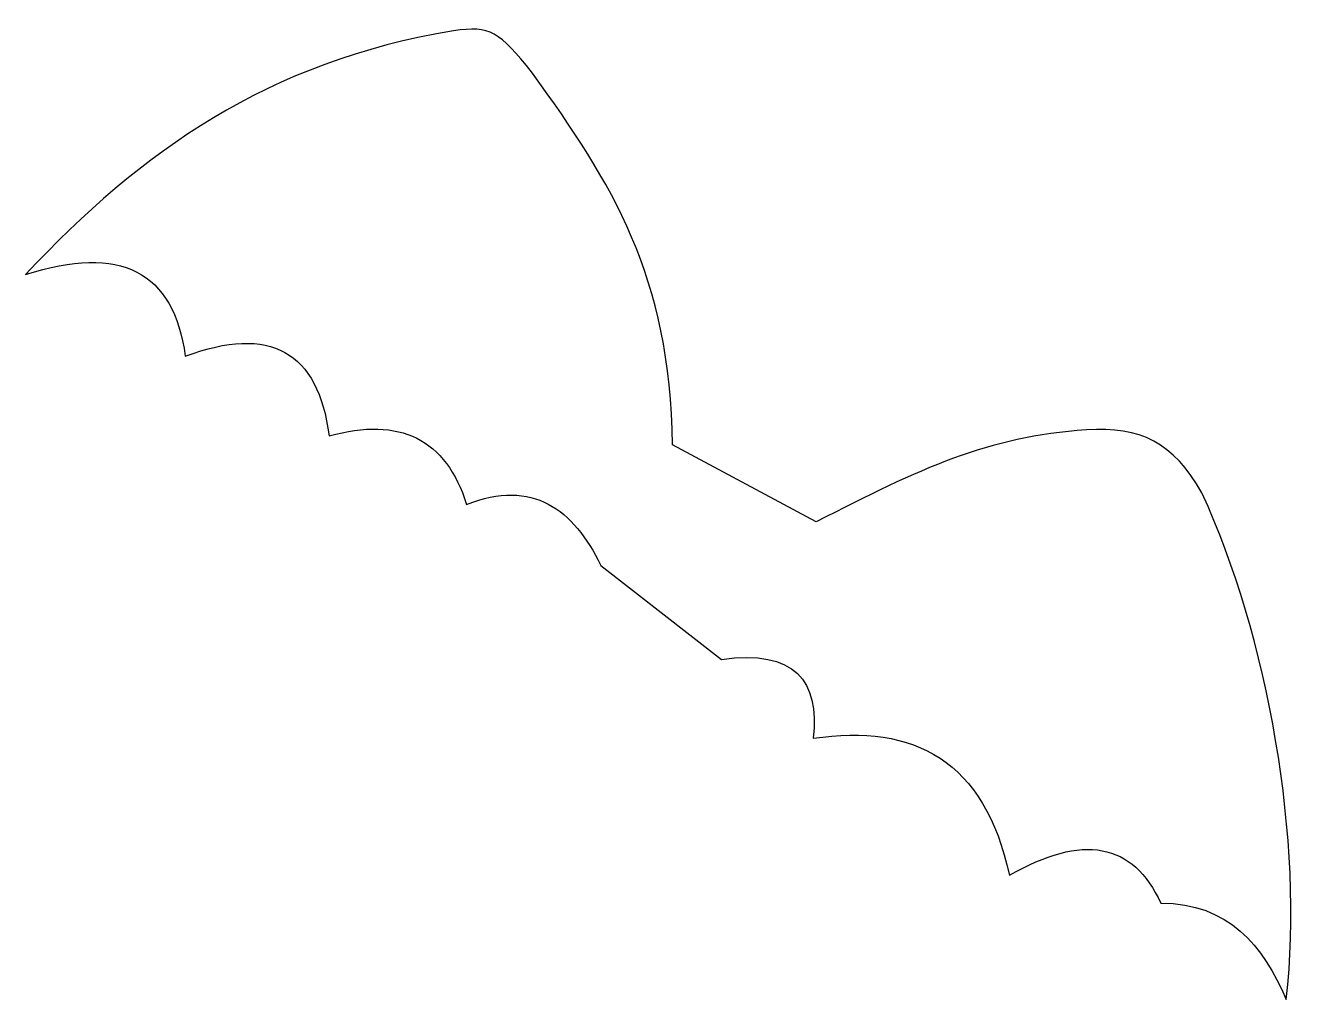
# Model space of a CAD drawing. Header units: centimetres. Extents: x -8.1 to 8.2, y -6.2 to 6.2.
import ezdxf

# ---------------------------------------------------------------- set-up
doc = ezdxf.new("R2010")
doc.units = ezdxf.units.CM
doc.header["$MEASUREMENT"] = 0
doc.layers.add('Camada 1', color=7, linetype='Continuous')

msp = doc.modelspace()

# ---------------------------------------------------------------- linework, layer by layer
at = {"layer": 'Camada 1'}
msp.add_open_spline([(0.18295, 0.88723), (0.18295, 0.88723), (2.01791, -0.09496), (2.01791, -0.09496), (2.01791, -0.09496), (3.34472, 0.58227), (4.20742, 0.99806), (5.46715, 1.07701), (5.46715, 1.07701), (6.15766, 1.12252), (6.57255, 0.92416), (6.94122, 0.27347), (6.94122, 0.27347), (7.78334, -1.55628), (8.24945, -4.1747), (8.01813, -6.19744), (8.01813, -6.19744), (7.71441, -5.5082), (7.28611, -4.96919), (6.41425, -4.96707), (6.41425, -4.96707), (6.06418, -4.1929), (5.42016, -4.07426), (4.48284, -4.61142), (4.48284, -4.61142), (4.16947, -3.15047), (3.27356, -2.67012), (1.97896, -2.86102), (1.97896, -2.86102), (2.05929, -2.12802), (1.74814, -1.72477), (0.80601, -1.85304), (0.80601, -1.85304), (0.80601, -1.85304), (-0.73156, -0.65268), (-0.73156, -0.65268), (-0.73156, -0.65268), (-1.08721, 0.06556), (-1.59728, 0.45632), (-2.4473, 0.12707), (-2.4473, 0.12707), (-2.70987, 0.96135), (-3.29487, 1.25293), (-4.20223, 1.00178), (-4.20223, 1.00178), (-4.34243, 2.08266), (-4.95471, 2.4223), (-6.0391, 2.0209), (-6.0391, 2.0209), (-6.18507, 3.10523), (-6.8645, 3.45297), (-8.07724, 3.06382), (-8.07724, 3.06382), (-6.59999, 4.6428), (-4.97815, 5.78675), (-2.61359, 6.17614), (-2.61359, 6.17614), (-2.13848, 6.24358), (-2.04069, 6.17328), (-1.60505, 5.63663), (-1.60505, 5.63663), (-0.58366, 4.2187), (0.15215, 3.05231), (0.18295, 0.88723)], degree=3, knots=[0, 0, 0, 0, 0.05882353, 0.05882353, 0.05882353, 0.05882353, 0.11764706, 0.11764706, 0.11764706, 0.11764706, 0.17647059, 0.17647059, 0.17647059, 0.17647059, 0.23529412, 0.23529412, 0.23529412, 0.23529412, 0.29411765, 0.29411765, 0.29411765, 0.29411765, 0.35294118, 0.35294118, 0.35294118, 0.35294118, 0.41176471, 0.41176471, 0.41176471, 0.41176471, 0.47058824, 0.47058824, 0.47058824, 0.47058824, 0.52941176, 0.52941176, 0.52941176, 0.52941176, 0.58823529, 0.58823529, 0.58823529, 0.58823529, 0.64705882, 0.64705882, 0.64705882, 0.64705882, 0.70588235, 0.70588235, 0.70588235, 0.70588235, 0.76470588, 0.76470588, 0.76470588, 0.76470588, 0.82352941, 0.82352941, 0.82352941, 0.82352941, 0.88235294, 0.88235294, 0.88235294, 0.88235294, 1, 1, 1, 1], dxfattribs=at)

doc.saveas('drawing.dxf')
